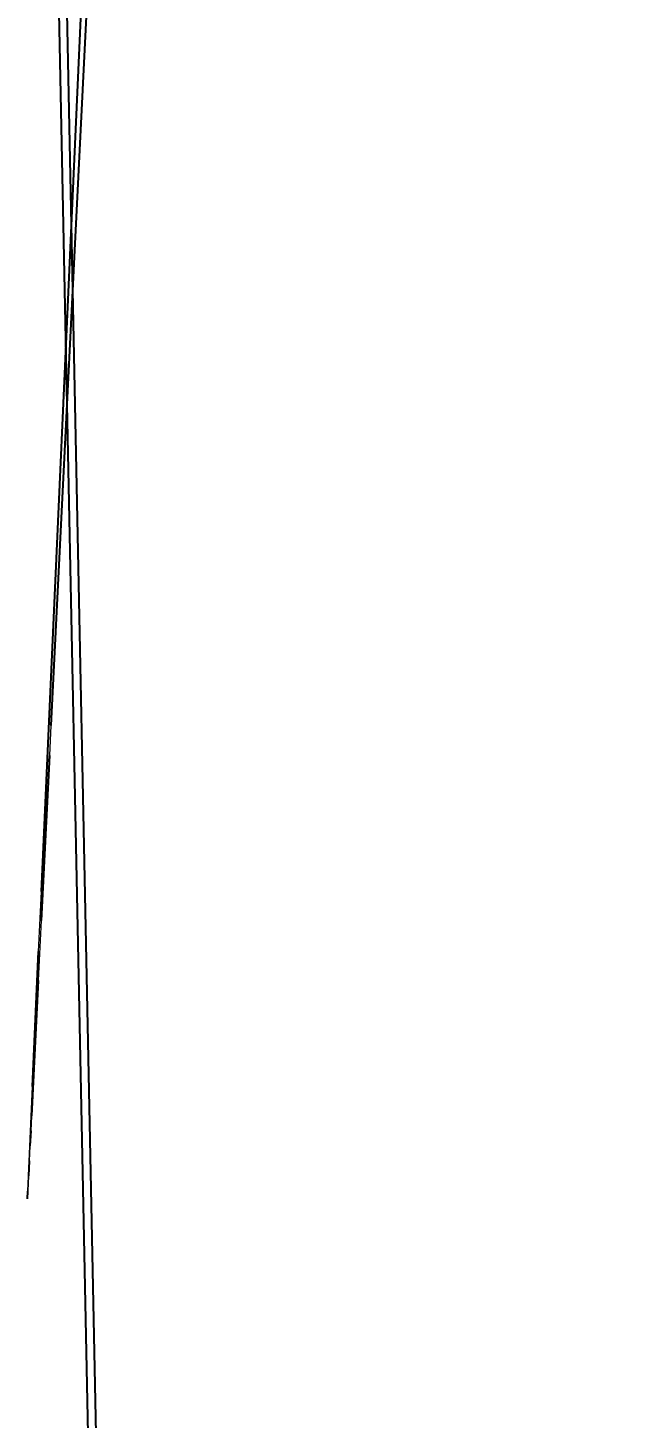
# Model space of a CAD drawing. Header units: millimetres. Extents: x -11795 to 47768, y 22971 to 65021.
# Drawn here: x 20509 to 20911, y 32909 to 33828 of the extents above; entities that cross this region are included whole.
import ezdxf

# ---------------------------------------------------------------- set-up
doc = ezdxf.new("R2010")
doc.units = ezdxf.units.MM
doc.linetypes.add('HIDDEN_50', pattern=[225, 150, -75])
for name, color, linetype, lineweight in [('DIMENSIONS', 3, 'Continuous', 18), ('PROFILE_HIDDEN', 9, 'HIDDEN_50', 18), ('PROFILE_VISIBLE', 4, 'Continuous', 25)]:
    doc.layers.add(name, color=color, linetype=linetype, lineweight=lineweight)
doc.styles.add('OpenSansCondensed-Light', font='OpenSansCondensed-Light.ttf')
doc.dimstyles.new('DIM_1_50', dxfattribs={"dimscale": 50, "dimtxt": 2.5, "dimasz": 2.5, "dimexe": 1.5, "dimexo": 1.5, "dimgap": 1, "dimtad": 1, "dimdec": 0, "dimzin": 12, "dimdsep": 46, "dimtxsty": 'OpenSansCondensed-Light', "dimtsz": 0.00125, "dimcen": 2.5, "dimclrd": 3, "dimclre": 3, "dimclrt": 3, "dimazin": 3, "dimtfac": 0.5, "dimtmove": 2, "dimatfit": 3})

msp = doc.modelspace()

# ---------------------------------------------------------------- linework, layer by layer
at = {"layer": 'PROFILE_HIDDEN'}
for p, q in [((20523.47, 33347.16), (20524.46, 33366.99)), ((20516.14, 33217.68), (20517.93, 33257.26)), ((20516.06, 33198.46), (20518.04, 33238.11)), ((20508.97, 33059.35), (20512.11, 33128.62)), ((20511.12, 33099.32), (20511.61, 33109.24)), ((20510.13, 33079.49), (20510.63, 33089.41)), ((20508.9, 33054.71), (20509.64, 33069.58))]:
    msp.add_line(p, q, dxfattribs=at)
at = {"layer": 'PROFILE_VISIBLE'}
for p, q in [((20582.45, 31506.71), (20519.41, 34610.73)), ((20517.93, 33257.26), (20552.22, 34014.29)), ((20524.46, 33366.99), (20552.38, 33927.11)), ((20577.09, 31507.23), (20529.35, 33857.7)), ((20518.04, 33238.11), (20523.47, 33347.16)), ((20512.11, 33128.62), (20516.14, 33217.68)), ((20511.61, 33109.24), (20516.06, 33198.46)), ((20510.63, 33089.41), (20511.12, 33099.32)), ((20509.64, 33069.58), (20510.13, 33079.49)), ((20508.74, 33054.4), (20508.97, 33059.35))]:
    msp.add_line(p, q, dxfattribs=at)

# ---------------------------------------------------------------- dimensions: what is measured, and where the dimension line sits
at = {"layer": 'DIMENSIONS'}
msp.add_linear_dim(base=(23254.92, 31273.1), p1=(20773.56, 31273.1), p2=(20773.56, 34860), angle=90, dimstyle='DIM_1_50', dxfattribs=at).render()

doc.saveas('drawing.dxf')
